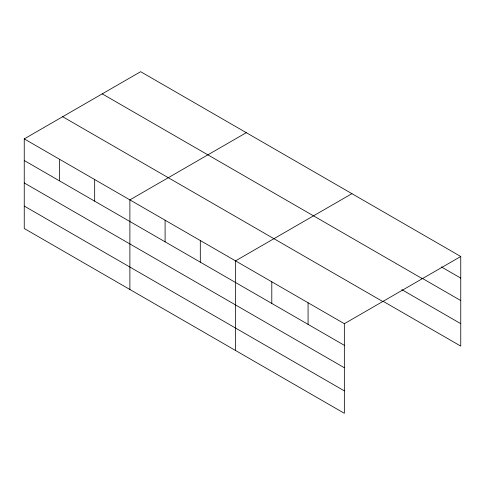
<?xml version="1.0" encoding="UTF-8"?>
<svg xmlns="http://www.w3.org/2000/svg" width="485" height="485" viewBox="0 0 485 485"><rect width="100%" height="100%" fill="white"/><g stroke="black" fill="none" stroke-linecap="round" stroke-linejoin="round"><path stroke-width="0.73" d="M24.25 138.892L344.35 323.701L344.35 413.311L24.25 228.502L24.25 138.892L140.65 71.689L460.75 256.498L460.75 346.108L383.011 301.227M246.283 132.678L129.883 199.881L129.883 289.484M351.916 193.667L235.516 260.869L235.516 350.473M344.35 323.701L460.75 256.498M441.314 266.895L460.75 278.117M421.883 278.111L460.75 300.554M102.238 93.866L422.338 278.675M401.798 289.636L460.75 323.671M62.662 116.715L382.762 301.524M24.25 160.511L344.35 345.32M24.25 182.948L344.35 367.757M24.25 206.064L344.35 390.874M308.072 302.755L308.072 324.374M271.794 281.809L271.794 303.428M200.305 240.536L200.305 262.155M165.094 220.208L165.094 241.827M94.672 179.553L94.672 201.166M59.461 159.219L59.461 180.838"/></g></svg>
